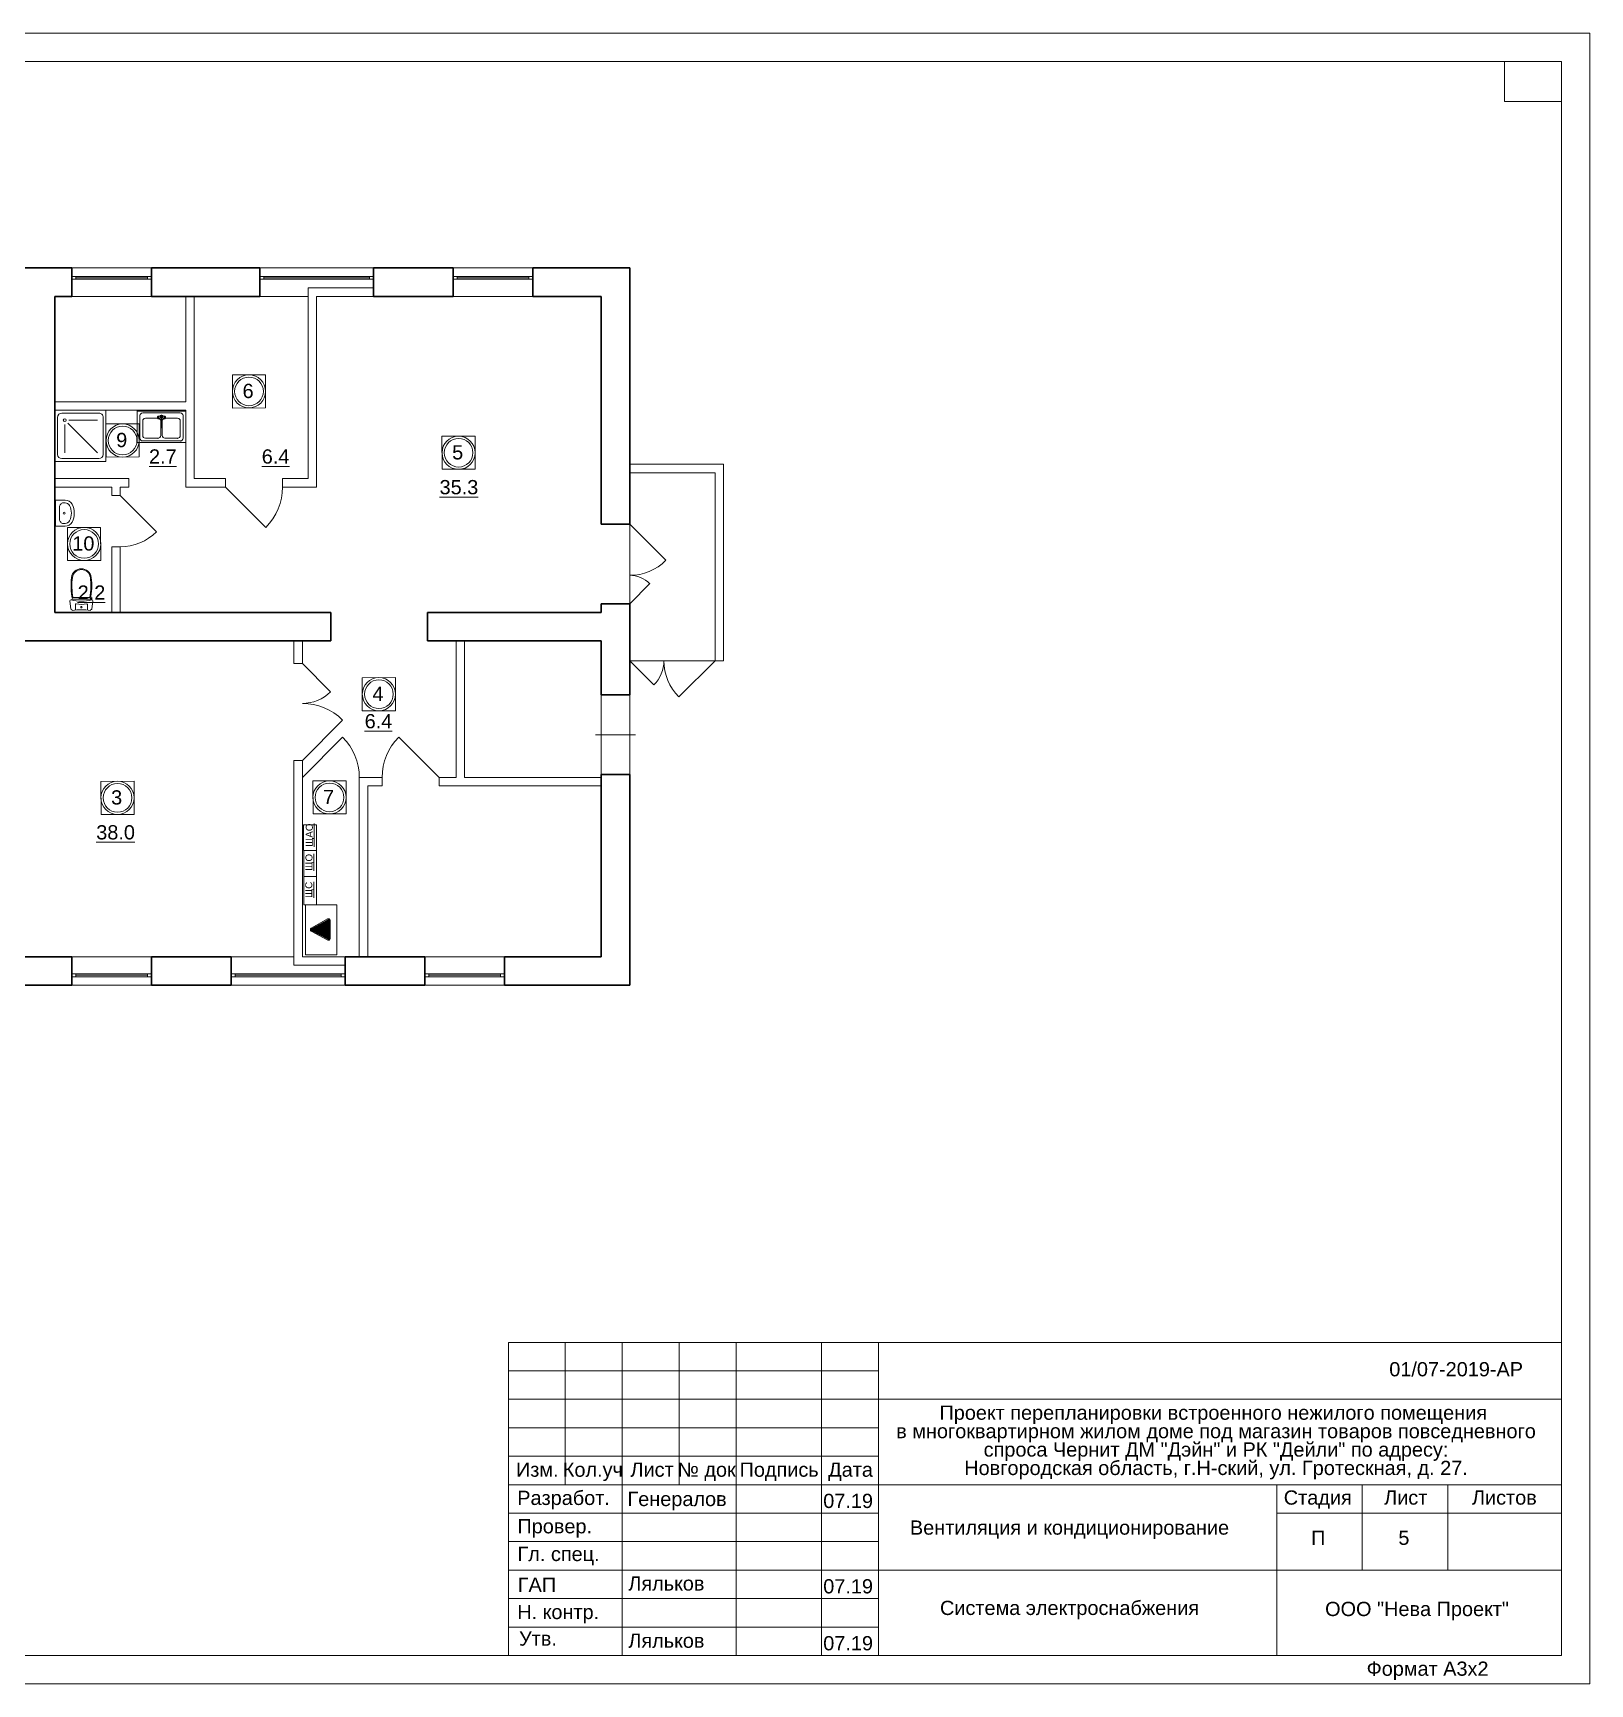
# Model space of a CAD drawing. Header units: metres. Extents: x 0 to 82, y 0 to 29.
# Drawn here: x 54.65 to 82, y 0 to 29 of the extents above; entities that cross this region are included whole.
import ezdxf
from ezdxf.enums import TextEntityAlignment as Align

# ---------------------------------------------------------------- set-up
doc = ezdxf.new("R2010")
doc.units = ezdxf.units.M
doc.header["$MEASUREMENT"] = 0
for name, color, linetype, lineweight in [('_ЭОМ', 10, 'Continuous', 30), ('Level 1', 7, 'Continuous', 0), ('Level 50', 7, 'Continuous', 0), ('Level 63', 7, 'Continuous', 0)]:
    doc.layers.add(name, color=color, linetype=linetype, lineweight=lineweight)
for name, color, linetype in [('YOLO_FRAME', 1, 'Continuous'), ('YOLO_STAMP', 1, 'Continuous'), ('YOLO_TABLE', 1, 'Continuous')]:
    doc.layers.add(name, color=color, linetype=linetype)
doc.styles.add('GOST 2.304', font='CS_Gost2304.shx')
doc.styles.add('Style-Arial', font='arial.ttf')

# ---------------------------------------------------------------- blocks, each defined once
blk = doc.blocks.new('*U712')
at = {"color": 7, "linetype": 'Continuous', "lineweight": 13}
for radius in [0.291, 0.252]:
    blk.add_circle((0, 0), radius, dxfattribs=at)
at = {"color": 7, "linetype": 'Continuous', "lineweight": 13, "style": 'Style-Arial'}
blk.add_text('3', height=0.25, dxfattribs=at).set_placement((-0.113, 0.133), align=Align.TOP_LEFT)
blk = doc.blocks.new('*U713')
at = {"color": 7, "linetype": 'Continuous', "lineweight": 13}
for radius in [0.291, 0.252]:
    blk.add_circle((0, 0), radius, dxfattribs=at)
at = {"color": 7, "linetype": 'Continuous', "lineweight": 13, "style": 'Style-Arial'}
blk.add_text('4', height=0.25, dxfattribs=at).set_placement((-0.113, 0.133), align=Align.TOP_LEFT)
blk = doc.blocks.new('*U714')
at = {"color": 7, "linetype": 'Continuous', "lineweight": 13}
for radius in [0.291, 0.252]:
    blk.add_circle((0, 0), radius, dxfattribs=at)
at = {"color": 7, "linetype": 'Continuous', "lineweight": 13, "style": 'Style-Arial'}
blk.add_text('5', height=0.25, dxfattribs=at).set_placement((-0.113, 0.133), align=Align.TOP_LEFT)
blk = doc.blocks.new('*U715')
at = {"color": 7, "linetype": 'Continuous', "lineweight": 13}
for radius in [0.291, 0.252]:
    blk.add_circle((0, 0), radius, dxfattribs=at)
at = {"color": 7, "linetype": 'Continuous', "lineweight": 13, "style": 'Style-Arial'}
blk.add_text('6', height=0.25, dxfattribs=at).set_placement((-0.113, 0.133), align=Align.TOP_LEFT)
blk = doc.blocks.new('*U717')
at = {"color": 7, "linetype": 'Continuous', "lineweight": 13}
for radius in [0.291, 0.252]:
    blk.add_circle((0, 0), radius, dxfattribs=at)
at = {"color": 7, "linetype": 'Continuous', "lineweight": 13, "style": 'Style-Arial'}
blk.add_text('9', height=0.25, dxfattribs=at).set_placement((-0.113, 0.133), align=Align.TOP_LEFT)
blk = doc.blocks.new('*U716')
at = {"color": 7, "linetype": 'Continuous', "lineweight": 13}
for radius in [0.291, 0.252]:
    blk.add_circle((0, 0), radius, dxfattribs=at)
at = {"color": 7, "linetype": 'Continuous', "lineweight": 13, "style": 'Style-Arial'}
blk.add_text('7', height=0.25, dxfattribs=at).set_placement((-0.113, 0.133), align=Align.TOP_LEFT)
blk = doc.blocks.new('*U720')
at = {"color": 7, "linetype": 'Continuous', "lineweight": 13}
for radius in [0.291, 0.252]:
    blk.add_circle((0, 0), radius, dxfattribs=at)
at = {"color": 7, "linetype": 'Continuous', "lineweight": 13, "style": 'Style-Arial'}
blk.add_text('10', height=0.25, dxfattribs=at).set_placement((-0.208, 0.133), align=Align.TOP_LEFT)
blk = doc.blocks.new('SINK10')
at = {"color": 252, "linetype": 'Continuous', "lineweight": 13}
for p, q in [((-23, 0), (-23, -16.8)), ((23, 0), (-23, 0)), ((-17.9, -12.3), (-18, -13.4)), ((-18, -13.4), (-18, -16.8)), ((-17.5, -11.2), (-17.9, -12.3)), ((-16.8, -10.1), (-17.5, -11.2)), ((-15.9, -9.2), (-16.8, -10.1)), ((-14.8, -8.3), (-15.9, -9.2)), ((-13.6, -7.7), (-14.8, -8.3)), ((-12.2, -7.2), (-13.6, -7.7)), ((-10.7, -6.9), (-12.2, -7.2)), ((-9.1, -6.8), (-10.7, -6.9)), ((-9.1, -6.8), (-9.1, -6.8)), ((9.1, -6.8), (-9.1, -6.8)), ((9.1, -6.8), (9.1, -6.8)), ((10.7, -6.9), (9.1, -6.8)), ((12.2, -7.2), (10.7, -6.9)), ((13.6, -7.7), (12.2, -7.2)), ((14.8, -8.3), (13.6, -7.7)), ((15.9, -9.2), (14.8, -8.3)), ((16.8, -10.1), (15.9, -9.2)), ((17.5, -11.2), (16.8, -10.1)), ((17.9, -12.3), (17.5, -11.2)), ((18, -13.4), (17.9, -12.3)), ((18, -13.4), (18, -16.8)), ((23, 0), (23, -16.8))]:
    blk.add_line(p, q, dxfattribs=at)
for centre, radius, start, end in [((-9.1, -16.8), 13.9, 180, 241.5254), ((-9.1, -16.8), 8.89, 180, 241.5254), ((0, 0), 28, 241.5254, 298.4746), ((0, -15.2), 1.75, 0, 360), ((9.1, -16.8), 8.89, 298.4746, 360), ((9.1, -16.8), 13.9, 298.4746, 360), ((0, 0), 33, 241.5254, 298.4746)]:
    blk.add_arc(centre, radius, start, end, dxfattribs=at)
blk = doc.blocks.new('ун2')
at = {"color": 252, "linetype": 'Continuous', "lineweight": 13}
for p, q in [((-0.131, -0.114), (-0.131, 0.006)), ((0.131, -0.114), (0.131, 0.006)), ((-0.25, -0.194), (-0.229, -0.012)), ((0, -0.266), (-0.184, -0.266)), ((0, -0.235), (-0.168, -0.235)), ((0, -0.235), (0.168, -0.235)), ((0, -0.266), (0.184, -0.266)), ((0.25, -0.194), (0.229, -0.012))]:
    blk.add_line(p, q, dxfattribs=at)
at = {"color": 252, "linetype": 'Continuous', "lineweight": 13, "extrusion": (0, 0, -1)}
blk.add_circle((0, -0.058), 0.0157, dxfattribs=at)
at = {"color": 252, "linetype": 'Continuous', "lineweight": 13}
for centre, radius, start, end in [((-0.225, 0.014), 0.0259, 262.0147, 1.5137), ((0, 1.373), 1.373, 261.6431, 278.3569), ((0.225, 0.014), 0.0258, 178.1572, 278.1058), ((-0.226, -0.192), 0.0242, 185.3126, 270.5398), ((0, -1.267), 1.076, 77.8721, 102.1279), ((1.292, -0.524), 1.518, 168.8327, 186.9654), ((-0.169, -0.152), 0.0829, 229.7034, 270.7895), ((1.29, -0.524), 1.497, 170.087, 187.0749), ((-0.115, -0.115), 0.0166, 175.2998, 270.088), ((0, -0.594), 0.477, 76.0614, 103.9386), ((0.115, -0.115), 0.0166, 269.912, 4.7002), ((0.169, -0.152), 0.0829, 269.2105, 310.2966), ((-1.29, -0.524), 1.497, 352.9251, 9.913), ((-1.292, -0.524), 1.518, 353.0346, 11.1673), ((0.226, -0.192), 0.0242, 269.4602, 354.6874), ((0, -0.679), 0.217, 187.7539, 269.9084), ((0, -0.679), 0.198, 188.5249, 269.9084), ((0, -0.679), 0.198, 270.0916, 351.4751), ((0, -0.679), 0.217, 270.0916, 352.2461)]:
    blk.add_arc(centre, radius, start, end, dxfattribs=at)
blk = doc.blocks.new('DUSH4')
at = {"color": 252, "linetype": 'Continuous', "lineweight": 13}
for p, q in [((90, 90), (0, 90)), ((0, 90), (0, 0)), ((90, 0), (90, 90)), ((5, 12.5), (5, 77.5)), ((12.5, 85), (77.5, 85)), ((17.5, 25), (17.5, 75)), ((22.8, 22.8), (75, 75)), ((85, 12.5), (85, 77.5)), ((12.5, 5), (77.5, 5)), ((25, 17.5), (75, 17.5)), ((0, 0), (90, 0))]:
    blk.add_line(p, q, dxfattribs=at)
for centre, radius, start, end in [((12.5, 77.5), 7.5, 90, 180), ((77.5, 77.5), 7.5, 0, 90), ((12.5, 12.5), 7.5, 180, 270), ((17.5, 17.5), 2.5, 0, 360), ((77.5, 12.5), 7.5, 270, 0)]:
    blk.add_arc(centre, radius, start, end, dxfattribs=at)
blk = doc.blocks.new('SINK4')
at = {"color": 252, "linetype": 'Continuous', "lineweight": 13}
for p, q in [((-45, 0), (45, 0)), ((-45, -60), (-45, 0)), ((45, -60), (45, 0)), ((-45, -2), (45, -2)), ((-40, -10), (-40, -52)), ((35, -5), (-35, -5)), ((-35, -20), (-35, -47)), ((-6.5, -15), (-30, -15)), ((-7.4, -12), (-7.5, -12.3)), ((-7.5, -12.3), (-7.5, -12.8)), ((-7.5, -12.8), (-7.4, -13.4)), ((-7.1, -11.4), (-7.4, -12)), ((-7.2, -11.9), (-7.4, -12)), ((-7.4, -13.4), (-7.3, -14)), ((-7.3, -14), (-7.1, -14.5)), ((-7, -11.9), (-7.2, -11.9)), ((-6.9, -11.3), (-7.1, -11.4)), ((-7.1, -14.5), (-6.9, -15.1)), ((-6.8, -12.1), (-7, -11.9)), ((-3, -11.2), (-6.9, -11.3)), ((-6.6, -11.3), (-6.9, -11.3)), ((-6.9, -15.1), (-6.6, -15.5)), ((-6.5, -12.5), (-6.8, -12.1)), ((-6.3, -11.6), (-6.6, -11.3)), ((-6.6, -15.5), (-6.4, -15.7)), ((-6.3, -13), (-6.5, -12.5)), ((-6.4, -15.7), (-6.2, -15.7)), ((-5.9, -16), (-6.4, -15.7)), ((-6, -12.1), (-6.3, -11.6)), ((-6.1, -13.6), (-6.3, -13)), ((-6.2, -15.7), (-6, -15.6)), ((-6, -14.2), (-6.1, -13.6)), ((-5.7, -12.7), (-6, -12.1)), ((-5.9, -14.8), (-6, -14.2)), ((-6, -15.6), (-5.9, -15.3)), ((-5.9, -15.3), (-5.9, -14.8)), ((-5.9, -16), (-5.6, -16.1)), ((-5.5, -13.5), (-5.7, -12.7)), ((-2.2, -14.1), (-5.6, -16.1)), ((-5.6, -16.1), (-5.4, -15.9)), ((-5.3, -14.2), (-5.5, -13.5)), ((-5.4, -15.9), (-5.3, -15.5)), ((-5.3, -14.9), (-5.3, -14.2)), ((-5.3, -15.5), (-5.3, -14.9)), ((-2.8, -11.3), (-3, -11.2)), ((-2.6, -11.4), (-2.8, -11.3)), ((-2.3, -10.4), (-2.7, -11.1)), ((-2.7, -11.1), (-2.7, -11.4)), ((-1.9, -11.3), (-2.6, -11.5)), ((-2.4, -11.7), (-2.6, -11.4)), ((-2.3, -12.1), (-2.4, -11.7)), ((-1.6, -9.7), (-2.3, -10.4)), ((-2.1, -12.6), (-2.3, -12.1)), ((-2.2, -14.1), (-2.1, -14)), ((-2, -13), (-2.1, -12.6)), ((-2.1, -14), (-2, -13.8)), ((-2, -13.4), (-2, -13)), ((-2, -13.8), (-2, -13.4)), ((-1.3, -13.6), (-2, -13.8)), ((-2, -13.9), (-1.6, -14.3)), ((-0.9, -9.3), (-1.6, -9.7)), ((-1.6, -14.3), (-0.9, -14.7)), ((-1.2, -11.1), (-1.5, -12)), ((-1.5, -12), (-1.2, -12.9)), ((-1.5, -47), (-1.5, -20)), ((-0.5, -10.6), (-1.2, -11.1)), ((-1.2, -12.9), (-0.8, -13.1)), ((-0.8, -11.4), (-1, -12)), ((-1, -12), (-0.8, -12.5)), ((0, -9.2), (-0.9, -9.3)), ((-0.9, -14.7), (-0.8, -14.7)), ((-0.3, -11), (-0.8, -11.4)), ((-0.7, -11.5), (-0.8, -12)), ((-0.8, -12), (-0.8, -32)), ((-0.3, -11.2), (-0.7, -11.5)), ((0.5, -10.6), (-0.5, -10.6)), ((0.3, -11), (-0.3, -11)), ((0.3, -11.2), (-0.3, -11.2)), ((0.9, -9.3), (0, -9.2)), ((0.8, -11.4), (0.3, -11)), ((0.7, -11.5), (0.3, -11.2)), ((1.2, -11.1), (0.5, -10.6)), ((0.8, -12), (0.7, -11.5)), ((1, -12), (0.8, -11.4)), ((0.8, -12.5), (1, -12)), ((0.8, -12), (0.8, -32)), ((0.8, -13.1), (1.2, -12.9)), ((0.8, -14.7), (0.9, -14.7)), ((1.6, -9.7), (0.9, -9.3)), ((0.9, -14.7), (1.6, -14.3)), ((1.5, -12), (1.2, -11.1)), ((1.2, -12.9), (1.5, -12)), ((1.3, -13.6), (2, -13.8)), ((1.5, -20), (1.5, -47)), ((2.3, -10.4), (1.6, -9.7)), ((1.6, -14.3), (2, -13.9)), ((1.9, -11.3), (2.6, -11.5)), ((2.1, -12.6), (2, -13)), ((2, -13), (2, -13.4)), ((2, -13.4), (2, -13.8)), ((2, -13.8), (2.1, -14)), ((2.3, -12.1), (2.1, -12.6)), ((2.1, -14), (2.2, -14.1)), ((2.2, -14.1), (5.6, -16.1)), ((2.7, -11.1), (2.3, -10.4)), ((2.4, -11.7), (2.3, -12.1)), ((2.6, -11.4), (2.4, -11.7)), ((2.8, -11.3), (2.6, -11.4)), ((2.7, -11.4), (2.7, -11.1)), ((3, -11.2), (2.8, -11.3)), ((3, -11.2), (6.9, -11.3)), ((5.5, -13.5), (5.3, -14.2)), ((5.3, -14.2), (5.3, -14.9)), ((5.3, -14.9), (5.3, -15.5)), ((5.3, -15.5), (5.4, -15.9)), ((5.4, -15.9), (5.6, -16.1)), ((5.7, -12.7), (5.5, -13.5)), ((5.6, -16.1), (5.9, -16)), ((6, -12.1), (5.7, -12.7)), ((6, -14.2), (5.9, -14.8)), ((5.9, -14.8), (5.9, -15.3)), ((5.9, -15.3), (6, -15.6)), ((5.9, -16), (6.4, -15.7)), ((6.3, -11.6), (6, -12.1)), ((6.1, -13.6), (6, -14.2)), ((6, -15.6), (6.2, -15.7)), ((6.3, -13), (6.1, -13.6)), ((6.2, -15.7), (6.4, -15.7)), ((6.6, -11.3), (6.3, -11.6)), ((6.5, -12.5), (6.3, -13)), ((6.4, -15.7), (6.6, -15.5)), ((6.8, -12.1), (6.5, -12.5)), ((30, -15), (6.5, -15)), ((6.9, -11.3), (6.6, -11.3)), ((6.6, -15.5), (6.9, -15.1)), ((7, -11.9), (6.8, -12.1)), ((7.1, -11.4), (6.9, -11.3)), ((6.9, -15.1), (7.1, -14.5)), ((7.2, -11.9), (7, -11.9)), ((7.1, -11.4), (7.4, -12)), ((7.1, -14.5), (7.3, -14)), ((7.4, -12), (7.2, -11.9)), ((7.3, -14), (7.4, -13.4)), ((7.5, -12.3), (7.4, -12)), ((7.4, -13.4), (7.5, -12.8)), ((7.5, -12.8), (7.5, -12.3)), ((35, -47), (35, -20)), ((40, -52), (40, -10)), ((-45, -60), (45, -60)), ((-35, -57), (35, -57)), ((-30, -52), (-6.5, -52)), ((-1, -32), (-0.8, -31.4)), ((-0.8, -32.6), (-1, -32)), ((-0.7, -32.5), (-0.8, -32)), ((-0.3, -32.9), (-0.8, -32.6)), ((-0.8, -32.6), (-0.7, -33)), ((-0.3, -32.8), (-0.7, -32.5)), ((-0.3, -33.3), (-0.7, -33)), ((0.3, -32.8), (-0.3, -32.8)), ((0.3, -32.9), (-0.3, -32.9)), ((0.3, -33.3), (-0.3, -33.3)), ((0.7, -32.5), (0.3, -32.8)), ((0.8, -32.6), (0.3, -32.9)), ((0.7, -33), (0.3, -33.3)), ((0.8, -32), (0.7, -32.5)), ((0.8, -32.6), (0.7, -33)), ((0.8, -31.4), (1, -32)), ((1, -32), (0.8, -32.6)), ((6.5, -52), (30, -52))]:
    blk.add_line(p, q, dxfattribs=at)
for centre, start, end in [((-35, -10), 90, 180), ((-30, -20), 90, 180), ((-6.5, -20), 0, 90), ((6.5, -20), 90, 180), ((30, -20), 0, 90), ((35, -10), 0, 90), ((-35, -52), 180, 270), ((-30, -47), 180, 270), ((-6.5, -47), 270, 0), ((6.5, -47), 180, 270), ((30, -47), 270, 0), ((35, -52), 270, 0)]:
    blk.add_arc(centre, 5, start, end, dxfattribs=at)
for p in [(-35, -57), (-30, -52), (6.5, -52)]:
    blk.add_point(p, dxfattribs=at)
blk = doc.blocks.new('*U736')
at = {"linetype": 'Continuous', "lineweight": 13}
h = blk.add_hatch(color=7, dxfattribs=at)
h.paths.add_polyline_path([(0.214, -0.233, 0.573879), (0.249, -0.174), (0.03, 0.213, 0.590013), (-0.04, 0.213), (-0.249, -0.175, 0.56827), (-0.214, -0.234), (0, -0.234)])
h.paths.add_polyline_path([(0.013, 0.204), (0.231, -0.184, -0.573879), (0.214, -0.213), (-0.214, -0.214, -0.56827), (-0.232, -0.184), (-0.022, 0.203), (-0.022, 0.203, -0.590013)])
h = blk.add_hatch(color=7, dxfattribs=at)
h.paths.add_polyline_path([(0.214, -0.233, 0.573879), (0.249, -0.174), (0.03, 0.213, 0.590013), (-0.04, 0.213), (-0.249, -0.175, 0.56827), (-0.214, -0.234), (0, -0.234)])
h.paths.add_polyline_path([(0.013, 0.204), (0.231, -0.184, -0.573879), (0.214, -0.213), (-0.214, -0.214, -0.56827), (-0.232, -0.184), (-0.022, 0.203), (-0.022, 0.203, -0.590013)])
h = blk.add_hatch(color=7, dxfattribs=at)
h.paths.add_polyline_path([(0.214, -0.233, 0.573879), (0.249, -0.174), (0.03, 0.213, 0.590013), (-0.04, 0.213), (-0.249, -0.175, 0.56827), (-0.214, -0.234), (0, -0.234)])
h.paths.add_polyline_path([(-0.232, -0.184), (-0.022, 0.203), (-0.022, 0.203, -0.589995), (0.013, 0.204), (0.013, 0.204), (0.231, -0.184, -0.573879), (0.214, -0.213), (-0.214, -0.214, -0.56827)])
h = blk.add_hatch(color=2, dxfattribs=at)
h.paths.add_polyline_path([(0.231, -0.184), (0.013, 0.204, 0.590013), (-0.022, 0.203), (-0.022, 0.203), (-0.232, -0.184, 0.56827), (-0.214, -0.214), (0.214, -0.213, 0.573879)])
h.paths.add_polyline_path([(0.004, -0.192), (-0.017, -0.118), (0.001, -0.137), (0.01, -0.028), (-0.066, -0.078), (-0.027, 0.112), (0.024, 0.115), (-0.025, -0.027), (0.055, 0.025), (0.021, -0.14), (0.044, -0.123)])
blk.add_hatch(color=7, dxfattribs=at).paths.add_polyline_path([(0.004, -0.192), (-0.017, -0.118), (0.001, -0.137), (0.01, -0.028), (-0.066, -0.078), (-0.027, 0.112), (0.024, 0.115), (-0.025, -0.027), (0.055, 0.025), (0.021, -0.14), (0.044, -0.123)])
at = {"color": 7, "linetype": 'Continuous', "lineweight": 13, "flags": 128}
blk.add_lwpolyline([(-0.232, -0.184), (-0.022, 0.203, -0.590013), (0.013, 0.204), (0.231, -0.184, -0.573879), (0.214, -0.213), (-0.214, -0.214, -0.56827), (-0.232, -0.184)], format="xyb", close=True, dxfattribs=at)
blk.add_lwpolyline([(-0.027, 0.112), (0.024, 0.115), (-0.025, -0.027), (0.055, 0.025), (0.021, -0.14), (0.044, -0.123), (0.004, -0.192), (-0.017, -0.118), (0.001, -0.137), (0.01, -0.028), (-0.066, -0.078), (-0.027, 0.112)], close=True, dxfattribs=at)
at = {"layer": 'Level 1', "color": 7, "linetype": 'Continuous', "lineweight": 13}
for p, q in [((-0.04, 0.213), (-0.249, -0.175)), ((0.03, 0.213), (0.249, -0.174)), ((-0.214, -0.234), (0.214, -0.233))]:
    blk.add_line(p, q, dxfattribs=at)
for centre, start, end in [((-0.004, 0.194), 29.4332, 151.5979), ((-0.214, -0.194), 151.5945, 270.0276), ((0.214, -0.193), 270.0276, 29.4301)]:
    blk.add_arc(centre, 0.04, start, end, dxfattribs=at)
blk = doc.blocks.new('*U735')
at = {"color": 7, "linetype": 'Continuous', "lineweight": 13, "flags": 128}
blk.add_lwpolyline([(0.219, 0.138), (-0.219, 0.138), (-0.219, -0.138), (0.219, -0.138), (0.219, 0.138)], close=True, dxfattribs=at)
at = {"layer": 'Level 1', "color": 7, "linetype": 'Continuous', "lineweight": 13, "xscale": 0.3720619844147274, "yscale": 0.3720619844147274, "zscale": 0.3720619844147274}
blk.add_blockref('*U736', (0.003, 0.008), dxfattribs=at)

msp = doc.modelspace()

# ---------------------------------------------------------------- linework, layer by layer
at = {"color": 7, "linetype": 'Continuous', "lineweight": 30}
for p, q in [((52.331, 24.874), (55.331, 24.874)), ((63.431, 24.874), (65.131, 24.874)), ((55.031, 24.374), (55.331, 24.374)), ((63.431, 24.374), (64.631, 24.374)), ((59.881, 18.824), (59.881, 18.324)), ((61.581, 18.824), (61.581, 18.324)), ((65.131, 15.974), (65.131, 12.274))]:
    msp.add_line(p, q, dxfattribs=at)
at = {"lineweight": 30}
for p, q in [((55.331, 24.374), (55.331, 24.874)), ((56.731, 24.374), (56.731, 24.874)), ((58.631, 24.874), (56.731, 24.874)), ((58.631, 24.374), (58.631, 24.874)), ((60.631, 24.374), (60.631, 24.874)), ((62.031, 24.874), (60.631, 24.874)), ((62.031, 24.374), (62.031, 24.874)), ((63.431, 24.374), (63.431, 24.874)), ((65.131, 24.874), (65.131, 20.374)), ((55.031, 24.374), (55.031, 18.824)), ((58.631, 24.374), (56.731, 24.374)), ((62.031, 24.374), (60.631, 24.374)), ((64.631, 24.374), (64.631, 20.374)), ((65.131, 20.374), (64.631, 20.374)), ((65.131, 18.974), (64.631, 18.974)), ((64.631, 18.974), (64.631, 18.824)), ((65.131, 18.974), (65.131, 17.374)), ((59.881, 18.824), (55.031, 18.824)), ((64.631, 18.824), (61.581, 18.824)), ((59.881, 18.324), (52.331, 18.324)), ((64.631, 18.324), (61.581, 18.324)), ((64.631, 18.324), (64.631, 17.374)), ((65.131, 17.374), (64.631, 17.374)), ((65.131, 15.974), (64.631, 15.974)), ((64.631, 15.974), (64.631, 12.774)), ((55.331, 12.774), (52.331, 12.774)), ((55.331, 12.774), (55.331, 12.274)), ((56.731, 12.774), (56.731, 12.274)), ((58.131, 12.774), (56.731, 12.774)), ((58.131, 12.774), (58.131, 12.274)), ((60.131, 12.774), (60.131, 12.274)), ((61.531, 12.774), (60.131, 12.774)), ((61.531, 12.774), (61.531, 12.274)), ((64.631, 12.774), (62.931, 12.774)), ((62.931, 12.774), (62.931, 12.274)), ((55.331, 12.274), (53.831, 12.274)), ((58.131, 12.274), (56.731, 12.274)), ((61.531, 12.274), (60.131, 12.274)), ((65.131, 12.274), (62.931, 12.274))]:
    msp.add_line(p, q, dxfattribs=at)
at = {"color": 7, "linetype": 'Continuous', "lineweight": 0}
for p, q in [((56.661, 24.699), (55.401, 24.699)), ((60.561, 24.699), (58.701, 24.699)), ((63.361, 24.699), (62.101, 24.699)), ((55.031, 22.374), (56.131, 22.374)), ((56.231, 22.374), (57.331, 22.374)), ((65.131, 20.374), (65.131, 18.974)), ((65.131, 17.374), (65.131, 15.974)), ((64.531, 16.674), (65.231, 16.674)), ((56.661, 12.449), (55.401, 12.449)), ((60.061, 12.449), (58.201, 12.449)), ((62.861, 12.449), (61.601, 12.449))]:
    msp.add_line(p, q, dxfattribs=at)
at = {"lineweight": 13}
for p, q in [((57.331, 24.374), (57.331, 22.524)), ((57.481, 24.374), (57.481, 21.174)), ((57.331, 22.374), (57.331, 21.024))]:
    msp.add_line(p, q, dxfattribs=at)
at = {"color": 7, "linetype": 'Continuous', "lineweight": 13}
for p, q in [((59.481, 24.524), (59.481, 21.174)), ((59.481, 24.524), (60.631, 24.524)), ((59.631, 24.374), (59.631, 21.024)), ((59.631, 24.374), (60.631, 24.374)), ((57.331, 22.524), (55.031, 22.524)), ((57.331, 22.374), (55.031, 22.374)), ((56.331, 21.174), (55.031, 21.174)), ((56.331, 21.174), (56.331, 21.024)), ((58.031, 21.174), (57.481, 21.174)), ((58.031, 21.174), (58.031, 21.024)), ((59.481, 21.174), (59.031, 21.174)), ((59.031, 21.174), (59.031, 21.024)), ((65.131, 21.424), (66.781, 21.424)), ((65.131, 21.274), (66.631, 21.274)), ((66.631, 21.274), (66.631, 17.974)), ((66.781, 21.424), (66.781, 17.974)), ((56.031, 21.024), (55.031, 21.024)), ((56.031, 21.024), (56.031, 20.874)), ((56.181, 21.024), (56.181, 20.874)), ((56.331, 21.024), (56.181, 21.024)), ((58.031, 21.024), (57.331, 21.024)), ((58.031, 21.024), (58.738, 20.317)), ((59.631, 21.024), (59.031, 21.024)), ((56.181, 20.874), (56.031, 20.874)), ((56.181, 20.874), (56.818, 20.238)), ((65.131, 20.374), (65.768, 19.738)), ((56.181, 19.974), (56.031, 19.974)), ((56.031, 19.974), (56.031, 18.824)), ((56.181, 19.974), (56.181, 18.824)), ((65.131, 18.974), (65.485, 19.328)), ((59.231, 18.324), (59.231, 17.924)), ((59.381, 18.324), (59.381, 17.924)), ((62.081, 18.324), (62.081, 15.924)), ((62.231, 18.324), (62.231, 15.924)), ((59.381, 17.924), (59.231, 17.924)), ((59.381, 17.924), (59.876, 17.43)), ((65.131, 17.974), (65.556, 17.55)), ((66.631, 17.974), (65.131, 17.974)), ((66.631, 17.974), (65.995, 17.338)), ((66.631, 17.974), (66.781, 17.974)), ((59.381, 16.224), (60.088, 16.932)), ((59.381, 15.924), (60.088, 16.632)), ((61.781, 15.924), (61.074, 16.632)), ((59.381, 16.224), (59.231, 16.224)), ((59.231, 16.224), (59.231, 12.624)), ((59.381, 16.224), (59.381, 12.774)), ((60.781, 15.924), (60.381, 15.924)), ((60.381, 15.924), (60.381, 12.774)), ((60.781, 15.774), (60.531, 15.774)), ((60.531, 15.774), (60.531, 12.774)), ((60.781, 15.924), (60.781, 15.774)), ((61.781, 15.924), (61.781, 15.774)), ((61.781, 15.924), (62.081, 15.924)), ((64.631, 15.774), (61.781, 15.774)), ((64.631, 15.924), (62.231, 15.924)), ((60.131, 12.774), (59.381, 12.774)), ((60.131, 12.624), (59.231, 12.624))]:
    msp.add_line(p, q, dxfattribs=at)
at = {"color": 7, "linetype": 'Continuous', "lineweight": 0, "flags": 128}
for points in [[(56.731, 24.374), (55.331, 24.374), (55.331, 24.874), (56.731, 24.874), (56.731, 24.374)], [(56.731, 24.674), (55.331, 24.674), (55.331, 24.724), (56.731, 24.724), (56.731, 24.674)], [(60.631, 24.674), (58.631, 24.674), (58.631, 24.724), (60.631, 24.724), (60.631, 24.674)], [(63.431, 24.374), (62.031, 24.374), (62.031, 24.874), (63.431, 24.874), (63.431, 24.374)], [(63.431, 24.674), (62.031, 24.674), (62.031, 24.724), (63.431, 24.724), (63.431, 24.674)], [(64.631, 17.374), (65.131, 17.374), (65.131, 15.974), (64.631, 15.974), (64.631, 17.374)], [(56.731, 12.774), (55.331, 12.774), (55.331, 12.274), (56.731, 12.274), (56.731, 12.774)], [(62.931, 12.774), (61.531, 12.774), (61.531, 12.274), (62.931, 12.274), (62.931, 12.774)], [(56.731, 12.474), (55.331, 12.474), (55.331, 12.424), (56.731, 12.424), (56.731, 12.474)], [(60.131, 12.474), (58.131, 12.474), (58.131, 12.424), (60.131, 12.424), (60.131, 12.474)], [(62.931, 12.474), (61.531, 12.474), (61.531, 12.424), (62.931, 12.424), (62.931, 12.474)]]:
    msp.add_lwpolyline(points, close=True, dxfattribs=at)
at = {"color": 7, "linetype": 'Continuous', "lineweight": 13, "flags": 128}
for points in [[(55.401, 24.674), (55.331, 24.674), (55.331, 24.724), (55.401, 24.724), (55.401, 24.674)], [(56.731, 24.674), (56.661, 24.674), (56.661, 24.724), (56.731, 24.724), (56.731, 24.674)], [(58.701, 24.674), (58.631, 24.674), (58.631, 24.724), (58.701, 24.724), (58.701, 24.674)], [(60.631, 24.674), (60.561, 24.674), (60.561, 24.724), (60.631, 24.724), (60.631, 24.674)], [(62.101, 24.674), (62.031, 24.674), (62.031, 24.724), (62.101, 24.724), (62.101, 24.674)], [(63.431, 24.674), (63.361, 24.674), (63.361, 24.724), (63.431, 24.724), (63.431, 24.674)], [(55.401, 12.474), (55.331, 12.474), (55.331, 12.424), (55.401, 12.424), (55.401, 12.474)], [(56.731, 12.474), (56.661, 12.474), (56.661, 12.424), (56.731, 12.424), (56.731, 12.474)], [(58.201, 12.474), (58.131, 12.474), (58.131, 12.424), (58.201, 12.424), (58.201, 12.474)], [(60.131, 12.474), (60.061, 12.474), (60.061, 12.424), (60.131, 12.424), (60.131, 12.474)], [(61.601, 12.474), (61.531, 12.474), (61.531, 12.424), (61.601, 12.424), (61.601, 12.474)], [(62.931, 12.474), (62.861, 12.474), (62.861, 12.424), (62.931, 12.424), (62.931, 12.474)]]:
    msp.add_lwpolyline(points, close=True, dxfattribs=at)
at = {"color": 7, "linetype": 'Continuous', "lineweight": 0, "flags": 128}
for points in [[(59.481, 24.374), (58.631, 24.374), (58.631, 24.874), (60.631, 24.874)], [(59.231, 12.774), (58.131, 12.774), (58.131, 12.274), (60.131, 12.274)]]:
    msp.add_lwpolyline(points, dxfattribs=at)
at = {"color": 7, "linetype": 'Continuous', "lineweight": 13}
for centre, radius, start, end in [((58.031, 21.024), 1, 315, 0), ((56.181, 20.874), 0.9, 270, 315), ((65.131, 20.374), 0.9, 270, 315), ((65.131, 18.974), 0.5, 45, 90), ((65.131, 17.974), 0.6, 315, 0), ((66.631, 17.974), 0.9, 180, 225), ((59.381, 17.924), 0.7, 270, 315), ((59.381, 16.224), 1, 45, 90), ((59.381, 15.924), 1, 0, 45), ((61.781, 15.924), 1, 135, 180)]:
    msp.add_arc(centre, radius, start, end, dxfattribs=at)
at = {"layer": '_ЭОМ', "color": 7, "linetype": 'Continuous', "lineweight": 0, "true_color": 0xffffff}
for points in [[(59.402, 15.092), (59.631, 15.092), (59.631, 14.638), (59.402, 14.638)], [(59.406, 14.639), (59.63, 14.639), (59.63, 14.185), (59.406, 14.185)]]:
    msp.add_lwpolyline(points, close=True, dxfattribs=at)
at = {"layer": '_ЭОМ', "color": 7, "linetype": 'Continuous', "lineweight": 0}
msp.add_lwpolyline([(59.405, 13.688), (59.63, 13.688), (59.63, 14.181), (59.405, 14.181)], close=True, dxfattribs=at)
at = {"layer": 'Level 50', "color": 7, "linetype": 'Continuous', "lineweight": 0}
for p, q in [((41, 29), (82, 29)), ((82, 29), (82, 0)), ((82, 0), (41, 0))]:
    msp.add_line(p, q, dxfattribs=at)
at = {"layer": 'Level 50', "color": 7, "linetype": 'Continuous', "lineweight": 13}
for p, q in [((41, 28.5), (81.5, 28.5)), ((80.5, 28.5), (80.5, 27.8)), ((81.5, 28.5), (81.5, 0.5)), ((80.5, 27.8), (81.5, 27.8)), ((41, 0.5), (81.5, 0.5))]:
    msp.add_line(p, q, dxfattribs=at)
at = {"layer": 'Level 63', "color": 7, "linetype": 'Continuous', "lineweight": 13}
for p, q in [((63, 6), (81.5, 6)), ((63, 6), (63, 0.5)), ((64, 6), (64, 3.5)), ((65, 6), (65, 0.5)), ((66, 6), (66, 3.5)), ((67, 6), (67, 0.5)), ((68.5, 6), (68.5, 0.5)), ((69.5, 6), (69.5, 0.5)), ((69.5, 5), (81.5, 5)), ((63, 4), (69.5, 4)), ((63, 3.5), (69.5, 3.5)), ((69.5, 3.5), (81.5, 3.5)), ((76.5, 3), (81.5, 3)), ((69.5, 2), (81.5, 2))]:
    msp.add_line(p, q, dxfattribs=at)
at = {"layer": 'Level 63', "color": 7, "linetype": 'Continuous', "lineweight": 0}
for p, q in [((63, 5.5), (69.5, 5.5)), ((63, 5), (69.5, 5)), ((63, 4.5), (69.5, 4.5)), ((63, 3), (69.5, 3)), ((63, 2.5), (69.5, 2.5)), ((63, 2), (69.5, 2)), ((63, 1.5), (69.5, 1.5)), ((63, 1), (69.5, 1))]:
    msp.add_line(p, q, dxfattribs=at)
at = {"layer": 'Level 63', "color": 7, "linetype": 'Continuous', "lineweight": 13, "flags": 128}
for points in [[(76.5, 3.5), (76.5, 0.5)], [(78, 3.5), (78, 2)], [(79.5, 3.5), (79.5, 2)]]:
    msp.add_lwpolyline(points, dxfattribs=at)
at = {"layer": 'YOLO_FRAME', "lineweight": 15}
msp.add_lwpolyline([(0, 29), (82, 29), (82, 0), (0, 0)], close=True, dxfattribs=at)
at = {"layer": 'YOLO_STAMP', "lineweight": 15}
msp.add_lwpolyline([(63, 6), (81.5, 6), (81.5, 0.5), (63, 0.5)], close=True, dxfattribs=at)
at = {"layer": 'YOLO_TABLE', "lineweight": 15}
for points in [[(58.151, 22.995), (58.733, 22.996), (58.734, 22.415), (58.152, 22.413)], [(55.931, 22.133), (56.513, 22.134), (56.515, 21.553), (55.933, 21.551)], [(61.833, 21.917), (62.415, 21.918), (62.416, 21.337), (61.834, 21.336)], [(55.255, 20.316), (55.836, 20.317), (55.838, 19.736), (55.256, 19.735)], [(60.433, 17.676), (61.015, 17.677), (61.016, 17.096), (60.434, 17.094)], [(55.842, 15.855), (56.424, 15.856), (56.425, 15.275), (55.844, 15.274)], [(59.566, 15.863), (60.148, 15.864), (60.15, 15.283), (59.568, 15.282)]]:
    msp.add_lwpolyline(points, close=True, dxfattribs=at)

# ---------------------------------------------------------------- block references
at = {"color": 7, "linetype": 'Continuous', "lineweight": 13}
for name, p in [('*U715', (58.443, 22.705)), ('*U717', (56.223, 21.843)), ('*U714', (62.125, 21.627)), ('*U720', (55.547, 20.026)), ('*U713', (60.725, 17.386)), ('*U712', (56.134, 15.565)), ('*U716', (59.858, 15.573))]:
    msp.add_blockref(name, p, dxfattribs=at)
at = {"color": 252, "linetype": 'Continuous', "lineweight": 13, "extrusion": (0, 0, -1)}
for name, p, xscale, yscale, zscale, rotation in [('DUSH4', (-55.031, 22.374), 0.01, 0.01, 0.01, 180), ('ун2', (-55.499, 18.868), 0.8056611058123734, 0.8056611058123734, 0.8056611058123734, 179.9999999999999)]:
    msp.add_blockref(name, p, dxfattribs=dict(at, xscale=xscale, yscale=yscale, zscale=zscale, rotation=rotation))
at = {"color": 252, "linetype": 'Continuous', "lineweight": 13, "extrusion": (0, 0, -1), "xscale": 0.00944444444444438, "yscale": 0.00944444444444438, "zscale": 0.00944444444444438}
msp.add_blockref('SINK4', (-56.906, 22.374), dxfattribs=at)
at = {"color": 252, "linetype": 'Continuous', "lineweight": 13, "xscale": 0.01, "yscale": 0.01, "zscale": 0.01, "rotation": 89.99999999999993}
msp.add_blockref('SINK10', (55.044, 20.566), dxfattribs=at)
at = {"layer": 'Level 1', "color": 7, "linetype": 'Continuous', "lineweight": 13, "xscale": 2, "yscale": 2, "zscale": 2, "rotation": 90}
msp.add_blockref('*U735', (59.711, 13.247), dxfattribs=at)

# ---------------------------------------------------------------- texts
at = {"color": 7, "linetype": 'Continuous', "lineweight": 13, "style": 'Style-Arial'}
msp.add_text('01/07-2019-АР', height=0.25, dxfattribs=at).set_placement((79.649, 5.654), align=Align.TOP_CENTER)
at = {"color": 7, "linetype": 'Continuous', "lineweight": 0, "style": 'Style-Arial'}
msp.add_text('Генералов', height=0.25, dxfattribs=at).set_placement((65.963, 3.375), align=Align.TOP_CENTER)
at = {"color": 7, "lineweight": 13, "style": 'Style-Arial'}
for p in [(65.107, 1.891), (65.107, 0.886)]:
    msp.add_text('Ляльков', height=0.25, dxfattribs=at).set_placement(p, align=Align.TOP_LEFT)
at = {"color": 7, "linetype": 'Continuous', "lineweight": 13, "style": 'Style-Arial'}
msp.add_text('ООО "Нева Проект"', height=0.25, dxfattribs=at).set_placement((77.347, 1.443), align=Align.TOP_LEFT)
at = {"color": 7, "linetype": 'Continuous', "lineweight": 13, "char_height": 0.25, "style": 'Style-Arial'}
for s, insert, attachment_point, line_spacing_factor in [('\\L2.7', (56.687, 21.687), 1, 0.6), ('\\L6.4', (58.667, 21.687), 1, 0.6), ('\\L35.3', (61.791, 21.148), 1, 0.6), ('\\L2.2', (55.433, 19.296), 1, 0.6), ('\\L6.4', (60.475, 17.037), 1, 0.6), ('\\L38.0', (55.76, 15.085), 1, 0.6), ('Проект перепланировки встроенного нежилого помещения\\P в многоквартирном жилом доме под магазин товаров повседневного\\P спроса Чернит ДМ "Дэйн" и РК "Дейли" по адресу:\\P Новгородская область, г.Н-ский, ул. Гротескная, д. 27.', (75.382, 4.891), 2, 0.776524), ('Вентиляция и кондиционирование', (72.857, 2.71), 5, 0.776524), ('Система электроснабжения', (72.857, 1.299), 5, 0.776524)]:
    msp.add_mtext(s, dxfattribs=dict(at, insert=insert, attachment_point=attachment_point, line_spacing_factor=line_spacing_factor))
at = {"color": 7, "linetype": 'Continuous', "lineweight": 13, "char_height": 0.1227, "attachment_point": 1, "rotation": 90, "line_spacing_factor": 0.6, "style": 'Style-Arial'}
for s, insert in [('{\\LЩАО}', (59.441, 14.705)), ('{\\LЩО}', (59.435, 14.286)), ('{\\LЩС}', (59.432, 13.807))]:
    msp.add_mtext(s, dxfattribs=dict(at, insert=insert))
at = {"color": 7, "linetype": 'Continuous', "lineweight": 30, "char_height": 0.25, "attachment_point": 1, "line_spacing_factor": 0.72, "style": 'GOST 2.304'}
for insert in [(68.531, 3.341), (68.531, 1.841), (68.531, 0.841)]:
    msp.add_mtext('\\fArial|b0|i0|c204204|p39;07.19', dxfattribs=dict(at, insert=insert))
at = {"color": 7, "linetype": 'Continuous', "lineweight": 0, "char_height": 0.25, "attachment_point": 5, "line_spacing_factor": 0.72, "style": 'GOST 2.304'}
for s, insert in [('\\fArial|b0|i0|c204204|p39;П', (77.226, 2.567)), ('\\fArial|b0|i0|c204204|p39;5', (78.731, 2.567))]:
    msp.add_mtext(s, dxfattribs=dict(at, insert=insert))
at = {"layer": 'Level 63', "color": 7, "linetype": 'Continuous', "lineweight": 0, "style": 'Style-Arial'}
for s, p in [('Изм.', (63.507, 3.765)), ('Кол.уч', (64.484, 3.765)), ('Лист', (65.523, 3.765)), ('№ док', (66.482, 3.765)), ('Подпись', (67.756, 3.765)), ('Дата', (69.011, 3.765)), ('Разработ.', (63.969, 3.269)), ('Стадия', (77.218, 3.275)), ('Лист', (78.763, 3.275)), ('Листов', (80.496, 3.275)), ('Провер.', (63.814, 2.771)), ('Гл. спец.', (63.881, 2.284)), ('ГАП', (63.501, 1.743)), ('Н. контр.', (63.875, 1.265)), ('Утв.', (63.52, 0.798)), ('Формат А3х2', (79.147, 0.269))]:
    msp.add_text(s, height=0.25, dxfattribs=at).set_placement(p, align=Align.MIDDLE_CENTER)

doc.saveas('drawing.dxf')
